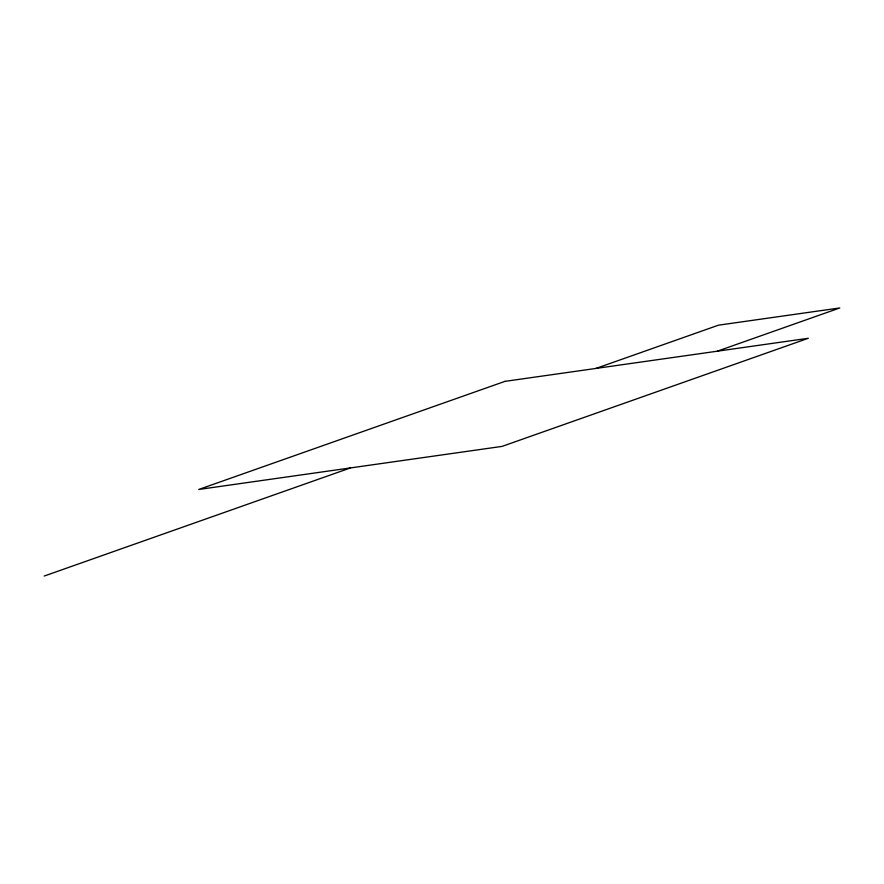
<?xml version="1.0" encoding="UTF-8"?>
<svg xmlns="http://www.w3.org/2000/svg" width="884" height="884" viewBox="0 0 884 884"><rect width="100%" height="100%" fill="white"/><g stroke="black" fill="none" stroke-linecap="round" stroke-linejoin="round"><path stroke-width="1.33" d="M595.971 368.429L718.46 325.179L839.8 307.952L717.311 351.191M44.2 576.048L350.418 467.934M504.974 381.358L198.756 489.471L502.09 446.387L808.319 338.274L504.974 381.358"/></g></svg>
